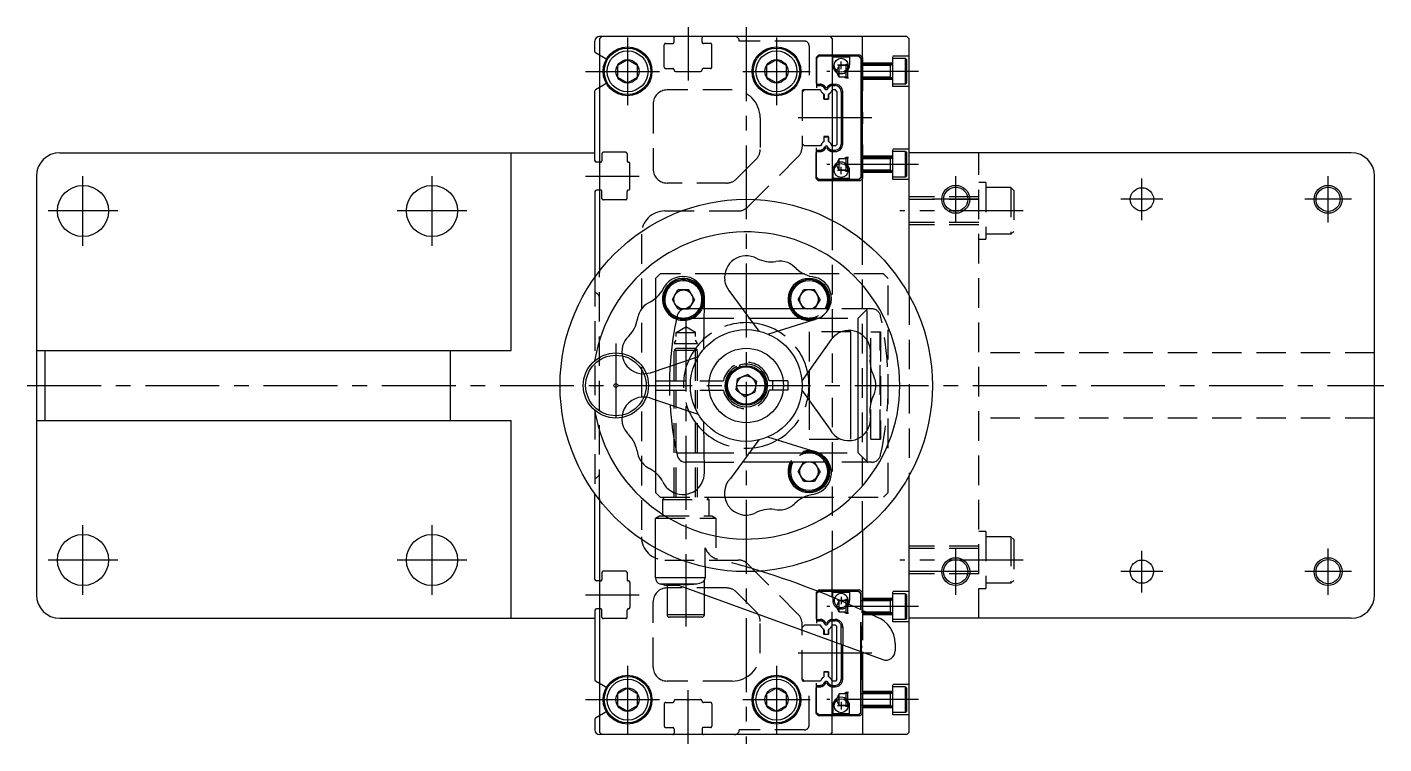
# Model space of a CAD drawing. Extents: x -2 to 500, y -8 to 543.
# Drawn here: x -2 to 289.5, y 388.9 to 542.9 of the extents above; entities that cross this region are included whole.
import ezdxf

# ---------------------------------------------------------------- set-up
doc = ezdxf.new("R2010")
doc.units = 0
doc.header["$LTSCALE"] = 0.5
doc.linetypes.add('CENTER', pattern=[50.8, 31.75, -6.35, 6.35, -6.35])
doc.linetypes.add('DASHED', pattern=[19.05, 12.7, -6.35])
for name, color, linetype in [('MSM_CENTER', 1, 'CENTER'), ('MSM_CONTINUOUS', 7, 'CONTINUOUS'), ('MSM_DASHED', 4, 'DASHED'), ('MSM_NARROW', 5, 'CONTINUOUS')]:
    doc.layers.add(name, color=color, linetype=linetype)

msp = doc.modelspace()

# ---------------------------------------------------------------- linework, layer by layer
at = {"layer": 'MSM_CENTER'}
for p, q in [((140, 542.93), (140, 531.43)), ((152.5, 542.93), (152.5, 388.93)), ((127, 540.68), (127, 526.18)), ((159, 540.68), (159, 526.18)), ((118, 533.43), (134.25, 533.43)), ((151.75, 533.43), (166.25, 533.43)), ((189.5, 533.43), (169.79, 533.43)), ((179.5, 523.43), (162.5, 523.43)), ((189.5, 513.43), (169.79, 513.43)), ((10, 495.93), (10, 510.93)), ((85, 495.93), (85, 510.93)), ((118, 510.93), (129.5, 510.93)), ((197.52, 500.93), (197.52, 510.93)), ((237.52, 501.43), (237.52, 510.43)), ((277.52, 500.93), (277.52, 510.93)), ((202.52, 505.93), (192.52, 505.93)), ((242.02, 505.93), (233.02, 505.93)), ((282.52, 505.93), (272.52, 505.93)), ((17.5, 503.43), (2.5, 503.43)), ((92.5, 503.43), (77.5, 503.43)), ((212, 503.43), (185.5, 503.43)), ((139.5, 480.52), (139.5, 414.13)), ((124.5, 474.93), (124.5, 456.93)), ((-2, 465.93), (289.5, 465.93)), ((10, 420.93), (10, 435.93)), ((85, 420.93), (85, 435.93)), ((197.51, 420.93), (197.51, 430.93)), ((237.52, 421.43), (237.52, 430.43)), ((277.52, 420.93), (277.52, 430.93)), ((17.5, 428.43), (2.5, 428.43)), ((92.5, 428.43), (77.5, 428.43)), ((212, 428.43), (185.5, 428.43)), ((202.51, 425.93), (192.51, 425.93)), ((242, 425.93), (233, 425.93)), ((282.52, 425.93), (272.52, 425.93)), ((118, 420.93), (129.5, 420.93)), ((189.5, 418.43), (169.79, 418.43)), ((179.5, 408.43), (162.5, 408.43)), ((127, 405.68), (127, 391.18)), ((159, 405.68), (159, 391.18)), ((140, 388.93), (140, 400.43)), ((118, 398.43), (134.25, 398.43)), ((151.75, 398.43), (166.25, 398.43)), ((189.5, 398.43), (169.79, 398.43))]:
    msp.add_line(p, q, dxfattribs=at)
at = {"layer": 'MSM_CONTINUOUS'}
for p, q in [((120, 537.64), (120, 539.93)), ((121.5, 540.93), (121, 540.93)), ((121.5, 540.93), (121, 540.43)), ((121, 540.43), (121, 490.21)), ((177.5, 540.93), (121.5, 540.93)), ((170.5, 540.93), (171, 540.43)), ((171, 540.43), (171, 501.39)), ((177.5, 497.15), (177.5, 540.93)), ((187, 540.93), (177.5, 540.93)), ((187.5, 540.43), (187, 540.93)), ((187.5, 485.29), (187.5, 540.43)), ((121, 536.89), (120.15, 537.38)), ((177, 536.93), (171, 536.93)), ((176.7, 536.73), (171, 536.73)), ((171.1, 536.68), (171, 536.68)), ((171.1, 534.73), (171.1, 536.68)), ((174.7, 536.48), (171.1, 536.48)), ((176.6, 536.68), (174.7, 536.68)), ((174.7, 536.68), (174.7, 534.73)), ((177.1, 536.18), (176.6, 536.68)), ((177.2, 536.23), (176.7, 536.73)), ((177.5, 536.43), (177, 536.93)), ((177.5, 536.43), (177.5, 529.23)), ((127, 535.93), (124.83, 534.68)), ((124.83, 534.68), (124.83, 532.18)), ((129.17, 534.68), (127, 535.93)), ((129.17, 532.18), (129.17, 534.68)), ((159, 535.93), (156.83, 534.68)), ((156.83, 534.68), (156.83, 532.18)), ((161.17, 534.68), (159, 535.93)), ((161.17, 532.18), (161.17, 534.68)), ((173.7, 534.73), (172.1, 534.73)), ((172.9, 533.93), (172.9, 535.53)), ((177.1, 536.18), (177.1, 510.68)), ((177.2, 536.23), (177.2, 510.63)), ((124.83, 532.18), (127, 530.93)), ((127, 530.93), (129.17, 532.18)), ((156.83, 532.18), (159, 530.93)), ((159, 530.93), (161.17, 532.18)), ((171.01, 530.66), (171.63, 530.66)), ((171.01, 530.66), (171.01, 530.36)), ((171.63, 530.36), (171.63, 530.66)), ((120, 514.23), (120, 529.21)), ((121, 529.96), (120.15, 529.47)), ((171.7, 529.43), (171, 529.43)), ((171.01, 530.36), (171.63, 530.36)), ((172, 529.13), (171.7, 529.43)), ((172, 529.13), (172, 517.73)), ((172.93, 529.06), (172.93, 517.8)), ((172.93, 529.06), (173.23, 529.06)), ((173.23, 517.8), (173.23, 529.06)), ((177.25, 528.83), (177.5, 529.23)), ((177.25, 528.83), (177.25, 518.03)), ((177.5, 524.63), (177.25, 525.03)), ((173.23, 523.43), (172.93, 523.43)), ((177.5, 522.23), (177.25, 521.83)), ((177.5, 524.63), (177.5, 522.23)), ((171.7, 517.43), (171, 517.43)), ((171.01, 516.5), (171.63, 516.5)), ((171.01, 516.2), (171.01, 516.5)), ((171.01, 516.2), (171.63, 516.2)), ((171.63, 516.5), (171.63, 516.2)), ((172, 517.73), (171.7, 517.43)), ((172.93, 517.8), (173.23, 517.8)), ((177.25, 518.03), (177.5, 517.63)), ((177.5, 517.63), (177.5, 510.43)), ((5, 515.93), (120.02, 515.93)), ((102, 473.43), (102, 515.93)), ((121, 513.93), (120.3, 513.93)), ((282.5, 515.93), (187.5, 515.93)), ((0, 510.93), (0, 420.93)), ((171.1, 510.18), (171, 510.18)), ((176.7, 510.13), (171, 510.13)), ((171.1, 512.13), (171.1, 510.18)), ((174.7, 510.38), (171.1, 510.38)), ((173.7, 512.13), (172.1, 512.13)), ((172.9, 511.33), (172.9, 512.93)), ((174.7, 510.18), (174.7, 512.13)), ((176.6, 510.18), (174.7, 510.18)), ((177.1, 510.68), (176.6, 510.18)), ((177.2, 510.63), (176.7, 510.13)), ((177.5, 510.43), (177, 509.93)), ((287.5, 420.93), (287.5, 510.93)), ((120, 507.63), (120, 489.25)), ((121, 507.93), (120.3, 507.93)), ((177, 509.93), (171, 509.93)), ((165.01, 489.93), (147.91, 489.93)), ((133, 484.66), (133, 469.04)), ((136.64, 484.43), (137.82, 486.47)), ((137.82, 482.39), (136.64, 484.43)), ((140.18, 486.47), (137.82, 486.47)), ((141.36, 484.43), (140.18, 486.47)), ((141.36, 484.43), (140.2, 482.43)), ((143.41, 473.77), (143.52, 484.08)), ((148.75, 486.34), (155.24, 477.61)), ((163.64, 484.43), (164.82, 486.47)), ((164.8, 482.43), (163.64, 484.43)), ((167.18, 486.47), (164.82, 486.47)), ((168.36, 484.43), (167.18, 486.47)), ((168.36, 484.43), (167.2, 482.43)), ((137.82, 482.39), (139.18, 482.39)), ((170.23, 482.43), (139.59, 482.43)), ((137.54, 480.43), (143.48, 480.43)), ((153.15, 480.43), (168.01, 480.43)), ((157.15, 476.99), (166.99, 480.07)), ((170.76, 475.8), (164.46, 466.93)), ((175, 454.43), (175, 477.43)), ((176.55, 454.59), (176.55, 477.25)), ((178.45, 456.26), (178.45, 475.67)), ((0, 473.43), (102, 473.43)), ((1.83, 473.43), (1.83, 458.43)), ((88.98, 458.43), (88.98, 473.43)), ((131.92, 468.67), (142.24, 472.15)), ((150.57, 469.72), (150.42, 470.03)), ((151.19, 469.97), (151.08, 470.3)), ((179.3, 462.26), (179.3, 469.78)), ((150.32, 465.03), (150.63, 467.36)), ((152.81, 468.26), (150.63, 467.36)), ((152.81, 468.26), (154.68, 466.83)), ((154.68, 466.83), (154.37, 464.49)), ((166, 469.1), (166, 462.76)), ((150.32, 465.03), (152.19, 463.59)), ((152.19, 463.59), (154.37, 464.49)), ((164.46, 464.93), (170.43, 456.52)), ((142.24, 459.71), (132.46, 463)), ((133, 462.82), (133, 447.13)), ((0, 458.43), (102, 458.43)), ((102, 415.93), (102, 458.43)), ((143.53, 447.21), (143.41, 458.09)), ((167.53, 451.61), (157.15, 454.86)), ((155.24, 454.25), (149.09, 445.96)), ((137.54, 451.43), (143.48, 451.43)), ((143.51, 449.43), (139.59, 449.43)), ((170.22, 449.43), (151.66, 449.43)), ((153.15, 451.43), (167.85, 451.43)), ((163.64, 447.43), (164.8, 449.43)), ((168.36, 447.43), (167.2, 449.43)), ((164.82, 445.39), (163.64, 447.43)), ((168.36, 447.43), (167.18, 445.39)), ((187.5, 391.43), (187.5, 446.56)), ((164.82, 445.39), (167.18, 445.39)), ((120, 424.23), (120, 442.61)), ((121, 441.55), (121, 391.43)), ((147.95, 441.93), (164.94, 441.93)), ((177.5, 434.7), (177.5, 417.59)), ((133, 424.57), (133, 431)), ((171, 420.44), (171, 430.46)), ((143.65, 427.15), (143.65, 424.57)), ((121, 423.93), (120.3, 423.93)), ((143.65, 424.57), (133, 424.57)), ((133.97, 423.31), (141.86, 423.31)), ((138.03, 422.99), (135.4, 422.99)), ((135.5, 423.31), (135.5, 416.63)), ((137.14, 423.31), (181.82, 407.05)), ((143.5, 416.63), (143.5, 424.07)), ((177, 421.93), (171, 421.93)), ((176.7, 421.73), (171, 421.73)), ((171.1, 421.68), (171, 421.68)), ((171.1, 420.4), (171.1, 421.68)), ((174.7, 421.48), (171.1, 421.48)), ((172.9, 420.53), (172.9, 418.93)), ((174.7, 421.68), (174.7, 419.73)), ((176.6, 421.68), (174.7, 421.68)), ((177.1, 421.18), (176.6, 421.68)), ((177.2, 421.23), (176.7, 421.73)), ((177.5, 421.43), (177, 421.93)), ((177.1, 417.78), (177.1, 421.18)), ((177.2, 417.73), (177.2, 421.23)), ((120, 417.63), (120, 402.64)), ((121, 417.93), (120.3, 417.93)), ((173.7, 419.73), (172.1, 419.73)), ((5, 415.93), (120, 415.93)), ((143.5, 416.63), (135.5, 416.63)), ((143, 416.13), (136, 416.13)), ((282.5, 415.93), (187.5, 415.93)), ((171, 391.43), (171, 410.98)), ((172, 402.73), (172, 410.62)), ((172.93, 410.28), (172.93, 402.8)), ((173.23, 408.43), (172.93, 408.43)), ((173.23, 402.8), (173.23, 410.17)), ((177.1, 395.68), (177.1, 408.76)), ((177.2, 395.63), (177.2, 408.73)), ((177.25, 403.03), (177.25, 408.71)), ((177.5, 408.62), (177.5, 390.93)), ((184.5, 410.51), (184.5, 408.93)), ((177.5, 407.23), (177.25, 406.83)), ((121, 401.89), (120.15, 402.38)), ((171.7, 402.43), (171, 402.43)), ((172, 402.73), (171.7, 402.43)), ((172.93, 402.8), (173.23, 402.8)), ((177.25, 403.03), (177.5, 402.63)), ((127, 400.93), (124.83, 399.68)), ((124.83, 399.68), (124.83, 397.18)), ((129.17, 399.68), (127, 400.93)), ((129.17, 397.18), (129.17, 399.68)), ((159, 400.93), (156.83, 399.68)), ((156.83, 399.68), (156.83, 397.18)), ((161.17, 399.68), (159, 400.93)), ((161.17, 397.18), (161.17, 399.68)), ((171.01, 401.5), (171.63, 401.5)), ((171.01, 401.2), (171.01, 401.5)), ((171.01, 401.2), (171.63, 401.2)), ((171.63, 401.5), (171.63, 401.2)), ((124.83, 397.18), (127, 395.93)), ((127, 395.93), (129.17, 397.18)), ((156.83, 397.18), (159, 395.93)), ((159, 395.93), (161.17, 397.18)), ((171.1, 397.13), (171.1, 395.18)), ((173.7, 397.13), (172.1, 397.13)), ((172.9, 397.93), (172.9, 396.33)), ((174.7, 395.18), (174.7, 397.13)), ((120, 394.21), (120, 391.93)), ((121, 394.96), (120.15, 394.47)), ((171.1, 395.18), (171, 395.18)), ((176.7, 395.13), (171, 395.13)), ((177, 394.93), (171, 394.93)), ((174.7, 395.38), (171.1, 395.38)), ((176.6, 395.18), (174.7, 395.18)), ((177.1, 395.68), (176.6, 395.18)), ((177.2, 395.63), (176.7, 395.13)), ((177.5, 395.43), (177, 394.93)), ((121, 391.43), (121.5, 390.93)), ((187, 390.93), (121, 390.93)), ((171, 391.43), (170.5, 390.93)), ((187.5, 391.43), (187, 390.93)), ((187.5, 391.43), (187, 390.93))]:
    msp.add_line(p, q, dxfattribs=at)
for centre, radius in [((127, 533.43), 5.25), ((127, 533.43), 5), ((127, 533.43), 4.4), ((159, 533.43), 5.25), ((159, 533.43), 5), ((159, 533.43), 4.4), ((127, 533.43), 2.5), ((159, 533.43), 2.5), ((172.9, 534.73), 1.5), ((172.9, 512.13), 1.5), ((10, 503.43), 5.5), ((85, 503.43), 5.5), ((197.52, 505.93), 2.59), ((237.52, 505.93), 2.5), ((277.52, 505.93), 2.59), ((152.5, 465.93), 40), ((139, 484.43), 2.04), ((152.5, 465.93), 12), ((124.5, 465.93), 7), ((124.5, 465.93), 6.5), ((152.5, 465.93), 8), ((152.5, 465.93), 4.25), ((152.5, 465.93), 4), ((152.5, 465.93), 2.04), ((124.5, 465.93), 0.415), ((10, 428.43), 5.5), ((85, 428.43), 5.5), ((197.51, 425.93), 2.59), ((277.52, 425.93), 2.59), ((237.5, 425.93), 2.5), ((127, 398.43), 5.25), ((127, 398.43), 5), ((127, 398.43), 4.4), ((159, 398.43), 5.25), ((159, 398.43), 5), ((159, 398.43), 4.4), ((127, 398.43), 2.5), ((159, 398.43), 2.5), ((172.9, 397.13), 1.5)]:
    msp.add_circle(centre, radius, dxfattribs=at)
for centre, radius, start, end in [((121, 539.93), 1, 90, 180), ((120.3, 537.64), 0.3, 180, 240), ((172.9, 534.73), 1.8, 180, 0), ((171.01, 529.36), 1.3, 90, 90.2346), ((171.63, 529.06), 1.6, 0.0008, 89.9992), ((120.3, 529.21), 0.3, 120, 180), ((171.01, 529.36), 1, 90, 90.3049), ((171.63, 529.06), 1.3, 0, 90), ((171.01, 517.5), 1, 269.6951, 270), ((171.01, 517.5), 1.3, 269.7654, 270), ((171.63, 517.8), 1.6, 270.0008, 359.9992), ((171.63, 517.8), 1.3, 270, 0), ((5, 510.93), 5, 90, 180), ((120.3, 514.23), 0.3, 180, 270), ((172.9, 512.13), 1.8, 0, 180), ((282.5, 510.93), 5, 0, 90), ((120.3, 507.63), 0.3, 90, 180), ((152.5, 465.93), 33, 189.2441, 170.7559), ((152.52, 489.11), 4.69, 61.0772, 187.519), ((157.8, 499.29), 6.78, 243.6368, 278.9144), ((159.59, 487.25), 5.39, 70.1982, 97.8377), ((159.37, 487.42), 5.31, 43.2648, 67.3944), ((168.03, 496.2), 7.02, 227.0224, 263.2423), ((128.51, 490.05), 7.02, 299.0224, 335.2423), ((139, 484.43), 4.5, 333.6122, 250.3739), ((139, 484.43), 4.25, 331.9275, 249.9237), ((138.89, 484.68), 4.68, 352.6289, 148.7806), ((139, 484.43), 4, 330, 249.43), ((153.9, 489.72), 6.16, 191.476, 213.2445), ((166, 484.43), 4.5, 333.6122, 206.3878), ((166, 484.43), 4.25, 331.9275, 208.0725), ((166, 484.43), 4, 330, 210), ((166.13, 484.67), 4.68, 280.6289, 76.7806), ((134.18, 479.1), 5.31, 115.2648, 139.3944), ((166, 484.43), 2.04, 281.6408, 258.3592), ((134.41, 479.25), 5.39, 142.1982, 169.8377), ((139.59, 480.43), 2, 90, 167.5131), ((122.41, 481.28), 6.78, 315.6368, 350.9144), ((205.06, 465.93), 69.06, 167.5131, 176.5456), ((152.5, 465.93), 13.5, 60.5561, 83.1895), ((130.46, 473.11), 4.69, 133.0772, 259.519), ((152.5, 465.93), 13.5, 132.2712, 155.2939), ((175.56, 471.94), 6.16, 119.476, 141.2445), ((174.55, 473.07), 4.69, 349.0772, 115.519), ((152.5, 465.93), 4.6, 116.9483, 107.9483), ((185.87, 471.2), 6.78, 171.6368, 206.9144), ((130.31, 474.62), 6.16, 263.476, 285.2445), ((152.5, 465.93), 13.5, 348.1727, 11.1326), ((174.97, 465.78), 5.39, 358.1982, 25.8377), ((175.06, 466.03), 5.31, 331.2648, 355.3944), ((130.46, 458.78), 4.68, 64.6289, 220.7806), ((205.06, 465.93), 69.06, 183.4544, 192.4869), ((186.09, 460.52), 7.02, 155.0224, 191.2423), ((152.5, 465.93), 13.5, 204.3241, 227.4383), ((174.54, 458.76), 4.68, 208.6289, 4.7806), ((122.15, 450.56), 7.02, 11.0224, 47.2423), ((134.31, 452.58), 5.31, 187.2648, 211.3944), ((152.5, 465.93), 13.5, 276.1727, 299.8273), ((134.24, 452.84), 5.39, 214.1982, 241.8377), ((139.59, 451.43), 2, 192.4869, 270), ((166, 447.43), 4.5, 153.6122, 26.3878), ((166, 447.43), 4.25, 151.9275, 28.0725), ((166, 447.43), 4, 150, 30), ((166, 447.43), 2.04, 101.6408, 78.3592), ((166.11, 447.16), 4.69, 277.0772, 43.519), ((165.35, 445.85), 6.16, 47.476, 69.2445), ((128.6, 442.05), 6.78, 27.6368, 62.9144), ((137.38, 447.5), 6.16, 335.476, 357.2445), ((138.86, 447.18), 4.69, 205.0772, 331.519), ((152.49, 442.75), 4.68, 136.6289, 292.7806), ((159.3, 444.51), 5.39, 286.1982, 313.8377), ((167.82, 435.82), 6.78, 99.6368, 134.9144), ((157.73, 432.31), 7.02, 83.0224, 119.2423), ((159.57, 444.5), 5.31, 259.2648, 283.3944), ((102.05, 254.17), 180, 64.1431, 72.717), ((120.3, 424.23), 0.3, 180, 270), ((134.3, 424.57), 1.3, 180, 255.4299), ((139.5, 444.57), 21.97, 255.4299, 259.2448), ((139.5, 444.57), 21.39, 263.6799, 276.3209), ((141.65, 426.15), 2.85, 274.14, 302.5928), ((142.63, 424.61), 1.03, 303.0029, 356.8656), ((5, 420.93), 5, 180, 270), ((172.9, 419.73), 1.5, 333.489, 160.1742), ((282.5, 420.93), 5, 270, 0), ((120.3, 417.63), 0.3, 90, 180), ((172.9, 419.73), 1.8, 333.959, 0), ((136, 416.63), 0.5, 180, 270), ((143, 416.63), 0.5, 270, 360), ((178.5, 410.51), 6, 0, 70), ((182.5, 408.93), 2, 250, 0), ((120.3, 402.64), 0.3, 180, 240), ((171.63, 402.8), 1.3, 270, 0), ((171.63, 402.8), 1.6, 270.0008, 359.9992), ((171.01, 402.5), 1, 269.6951, 270), ((171.01, 402.5), 1.3, 269.7654, 270), ((172.9, 397.13), 1.8, 0, 180), ((120.3, 394.21), 0.3, 120, 180), ((121, 391.93), 1, 180, 270)]:
    msp.add_arc(centre, radius, start, end, dxfattribs=at)
at = {"layer": 'MSM_DASHED'}
for p, q in [((135.2, 539.43), (136.7, 539.43)), ((137, 539.73), (137, 540.63)), ((143, 539.73), (143, 540.63)), ((144.8, 539.43), (143.3, 539.43)), ((165, 539.93), (151, 539.93)), ((122.67, 535.93), (121, 536.89)), ((134.9, 534.33), (134.9, 539.13)), ((145.1, 534.33), (145.1, 539.13)), ((166, 538.93), (166, 529.43)), ((168, 536.93), (167.5, 536.43)), ((167.5, 536.43), (167.5, 530.93)), ((168.1, 536.73), (167.6, 536.23)), ((168.1, 536.68), (167.6, 536.18)), ((171, 536.93), (168, 536.93)), ((171, 536.73), (168.1, 536.73)), ((171, 536.68), (168.1, 536.68)), ((169.3, 536.73), (169.3, 536.68)), ((170.1, 536.73), (170.1, 536.68)), ((187.5, 536.68), (184, 536.68)), ((184, 530.18), (184, 536.68)), ((135.2, 534.03), (136.7, 534.03)), ((144.8, 534.03), (143.3, 534.03)), ((167.6, 536.23), (167.6, 529.43)), ((172.5, 534.66), (171.79, 533.43)), ((183.53, 534.66), (172.5, 534.66)), ((172.5, 532.2), (172.5, 534.66)), ((174, 534.93), (173.53, 534.66)), ((174, 531.93), (174, 534.93)), ((184, 534.93), (174, 534.93)), ((174, 534.66), (174.27, 534.93)), ((174.27, 534.93), (174.27, 531.93)), ((184, 535.18), (177.5, 535.18)), ((184, 534.93), (183.53, 534.66)), ((183.53, 531.93), (183.53, 534.93)), ((186.7, 536.18), (184, 536.18)), ((186.7, 530.68), (186.7, 536.18)), ((186.7, 536.18), (187, 535.88)), ((187, 530.98), (187, 535.88)), ((122.67, 530.93), (121, 529.96)), ((137.3, 533.43), (142.7, 533.43)), ((167.5, 530.93), (167.6, 530.71)), ((167.6, 530.66), (168.39, 530.66)), ((168.39, 530.66), (168.39, 530.36)), ((172.5, 532.2), (171.79, 533.43)), ((183.53, 532.2), (172.5, 532.2)), ((174, 531.93), (173.53, 532.2)), ((174.27, 531.93), (174, 532.2)), ((184, 531.93), (174, 531.93)), ((184, 531.68), (177.5, 531.68)), ((184, 531.93), (183.53, 532.2)), ((186.7, 530.68), (184, 530.68)), ((187, 530.98), (186.7, 530.68)), ((149.5, 529.43), (135.5, 529.43)), ((165, 529.43), (164.5, 528.93)), ((164.5, 529.13), (164.5, 517.17)), ((168.44, 529.43), (164.8, 529.43)), ((167.6, 530.36), (168.39, 530.36)), ((168.65, 529.06), (168.44, 529.43)), ((169.2, 527.43), (169.2, 528.54)), ((169.2, 528.46), (169.25, 528.44)), ((169.25, 528.44), (169.25, 527.48)), ((169.52, 530.01), (169.26, 529.86)), ((169.26, 529.86), (169.35, 529.7)), ((169.61, 529.85), (169.35, 529.7)), ((169.52, 530.01), (169.61, 529.85)), ((169.61, 529.85), (169.62, 529.84)), ((169.61, 529.85), (169.61, 529.85)), ((169.62, 529.84), (169.61, 529.85)), ((169.88, 530.01), (169.79, 529.85)), ((169.79, 529.85), (170.05, 529.7)), ((169.79, 529.85), (169.79, 529.85)), ((169.88, 530.01), (170.14, 529.86)), ((170.05, 529.7), (170.14, 529.86)), ((170.2, 528.46), (170.15, 528.44)), ((170.15, 527.48), (170.15, 528.44)), ((170.2, 528.54), (170.2, 527.43)), ((170.96, 529.43), (170.75, 529.06)), ((171, 529.43), (170.96, 529.43)), ((187.5, 530.18), (184, 530.18)), ((132.5, 526.43), (132.5, 512.43)), ((170.2, 527.43), (169.2, 527.43)), ((169.25, 527.48), (170.15, 527.48)), ((155.5, 523.43), (155.5, 516.66)), ((170.2, 519.43), (169.2, 519.43)), ((169.2, 519.43), (169.2, 518.32)), ((169.25, 519.38), (170.15, 519.38)), ((169.25, 518.42), (169.25, 519.38)), ((170.15, 519.38), (170.15, 518.42)), ((170.2, 518.32), (170.2, 519.43)), ((126.6, 516.03), (121.8, 516.03)), ((165, 517.43), (164.5, 517.93)), ((168.44, 517.43), (165, 517.43)), ((167.5, 515.93), (167.6, 516.15)), ((167.6, 510.63), (167.6, 517.43)), ((167.6, 516.5), (168.39, 516.5)), ((167.6, 516.2), (168.39, 516.2)), ((168.39, 516.2), (168.39, 516.5)), ((168.65, 517.8), (168.44, 517.43)), ((169.2, 518.39), (169.25, 518.42)), ((169.26, 517), (169.35, 517.16)), ((169.52, 516.85), (169.26, 517)), ((169.61, 517.01), (169.35, 517.16)), ((169.52, 516.85), (169.61, 517)), ((169.61, 517), (169.62, 517.01)), ((169.61, 517.01), (169.61, 517)), ((169.62, 517.01), (169.61, 517.01)), ((169.79, 517.01), (170.05, 517.16)), ((169.88, 516.85), (169.79, 517.01)), ((169.79, 517.01), (169.79, 517.01)), ((169.88, 516.85), (170.14, 517)), ((170.05, 517.16), (170.14, 517)), ((170.2, 518.39), (170.15, 518.42)), ((170.96, 517.43), (170.75, 517.8)), ((171, 517.43), (170.96, 517.43)), ((187.5, 516.68), (184, 516.68)), ((184, 510.18), (184, 516.68)), ((186.7, 516.18), (184, 516.18)), ((186.7, 510.68), (186.7, 516.18)), ((186.7, 516.18), (187, 515.88)), ((121.2, 513.93), (121, 513.93)), ((121.5, 515.73), (121.5, 514.23)), ((126.9, 515.73), (126.9, 514.23)), ((127.5, 508.23), (127.5, 513.63)), ((154.62, 514.53), (150.39, 510.31)), ((152.88, 504.31), (163.62, 515.05)), ((167.5, 510.43), (167.5, 515.93)), ((172.5, 514.66), (171.79, 513.43)), ((172.5, 512.2), (171.79, 513.43)), ((183.53, 514.66), (172.5, 514.66)), ((172.5, 512.2), (172.5, 514.66)), ((174, 514.93), (173.53, 514.66)), ((174, 511.93), (174, 514.93)), ((184, 514.93), (174, 514.93)), ((174, 514.66), (174.27, 514.93)), ((174.27, 514.93), (174.27, 511.93)), ((184, 515.18), (177.5, 515.18)), ((184, 514.93), (183.53, 514.66)), ((183.53, 511.93), (183.53, 514.93)), ((187, 510.98), (187, 515.88)), ((202.5, 415.93), (202.5, 515.93)), ((168, 509.93), (167.5, 510.43)), ((168.1, 510.18), (167.6, 510.68)), ((168.1, 510.13), (167.6, 510.63)), ((171, 510.18), (168.1, 510.18)), ((171, 510.13), (168.1, 510.13)), ((169.3, 510.13), (169.3, 510.18)), ((170.1, 510.13), (170.1, 510.18)), ((183.53, 512.2), (172.5, 512.2)), ((174, 511.93), (173.53, 512.2)), ((174.27, 511.93), (174, 512.2)), ((184, 511.93), (174, 511.93)), ((184, 511.68), (177.5, 511.68)), ((184, 511.93), (183.53, 512.2)), ((186.7, 510.68), (184, 510.68)), ((187.5, 510.18), (184, 510.18)), ((187, 510.98), (186.7, 510.68)), ((121.2, 507.93), (121, 507.93)), ((121.5, 506.13), (121.5, 507.63)), ((126.9, 506.13), (126.9, 507.63)), ((148.27, 509.43), (135.5, 509.43)), ((171, 509.93), (168, 509.93)), ((203.98, 509.54), (202.48, 509.54)), ((203.98, 509.54), (203.98, 497.34)), ((209.38, 508.44), (203.98, 508.44)), ((209.38, 508.44), (209.38, 498.44)), ((209.38, 508.44), (209.98, 507.84)), ((209.98, 507.84), (209.98, 499.04)), ((126.6, 505.83), (121.8, 505.83)), ((202.48, 506.43), (187.5, 506.43)), ((202.48, 505.89), (187.5, 505.89)), ((135, 503.43), (150.76, 503.43)), ((171, 501.39), (171, 430.46)), ((202.48, 500.97), (187.5, 500.97)), ((202.48, 500.43), (187.5, 500.43)), ((209.38, 498.44), (209.98, 499.04)), ((130, 498.43), (130, 433.43)), ((177.5, 434.7), (177.5, 497.15)), ((202.48, 497.34), (203.98, 497.34)), ((209.38, 498.44), (203.98, 498.44)), ((121, 441.55), (121, 490.21)), ((134, 489.93), (133, 488.93)), ((147.91, 489.93), (134, 489.93)), ((182, 489.93), (165.01, 489.93)), ((183, 488.93), (182, 489.93)), ((120, 489.25), (120, 442.61)), ((133, 488.93), (133, 484.66)), ((183, 442.93), (183, 488.93)), ((187.5, 485.29), (187.5, 446.56)), ((139.18, 482.39), (140.18, 482.39)), ((179.41, 482.43), (139.59, 482.43)), ((140.2, 482.43), (140.18, 482.39)), ((178.45, 482.33), (176.55, 480.43)), ((178.45, 475.67), (178.45, 482.33)), ((137.43, 477.33), (139.5, 478.52)), ((141.57, 477.33), (139.5, 478.52)), ((143.48, 480.43), (153.15, 480.43)), ((168.01, 480.43), (176.55, 480.43)), ((176.55, 477.25), (176.55, 480.43)), ((137, 474.93), (137.43, 475.68)), ((137.43, 466.93), (137.43, 477.33)), ((137.43, 477.33), (141.57, 477.33)), ((141.57, 466.93), (141.57, 477.33)), ((142, 474.93), (141.57, 475.68)), ((166, 477.43), (166, 469.1)), ((175, 477.43), (166, 477.43)), ((179.3, 477.43), (181.33, 477.43)), ((179.3, 469.78), (179.3, 477.43)), ((181.25, 454.43), (181.25, 477.43)), ((181.33, 477.43), (181.33, 454.43)), ((137, 474.93), (142, 474.93)), ((137, 466.93), (137, 474.93)), ((137, 466.93), (137, 474.93)), ((137.43, 473.93), (137, 473.49)), ((137, 473.49), (142, 473.49)), ((137.43, 473.93), (141.57, 473.93)), ((141.57, 473.93), (142, 473.49)), ((142, 466.93), (142, 474.93)), ((142, 466.93), (142, 474.93)), ((287.5, 472.93), (202.5, 472.93)), ((133, 469.04), (133, 462.82)), ((133, 466.93), (147.6, 466.93)), ((161.42, 466.93), (157.4, 466.93)), ((158.2, 464.93), (158.2, 466.93)), ((161.42, 466.93), (161.42, 464.93)), ((133, 464.93), (147.6, 464.93)), ((137, 441.93), (137, 464.93)), ((137.43, 441.93), (137.43, 464.93)), ((141.57, 441.93), (141.57, 464.93)), ((142, 441.93), (142, 464.93)), ((161.42, 464.93), (157.4, 464.93)), ((166, 462.76), (166, 454.43)), ((179.3, 454.43), (179.3, 462.26)), ((287.5, 458.93), (202.5, 458.93)), ((178.45, 449.53), (178.45, 456.26)), ((166, 454.43), (175, 454.43)), ((176.55, 451.43), (176.55, 454.59)), ((179.3, 454.43), (181.33, 454.43)), ((143.48, 451.43), (153.15, 451.43)), ((143.51, 449.43), (151.66, 449.43)), ((167.85, 451.43), (176.55, 451.43)), ((179.41, 449.43), (170.22, 449.43)), ((176.55, 451.43), (178.45, 449.53)), ((133, 447.13), (133, 442.93)), ((134, 441.93), (133, 442.93)), ((134, 441.93), (147.95, 441.93)), ((135, 441.93), (134.5, 441.43)), ((134.5, 441.43), (144.5, 441.43)), ((134.5, 441.43), (134.5, 437.93)), ((144, 441.93), (144.5, 441.43)), ((144.5, 441.43), (144.5, 437.93)), ((164.94, 441.93), (182, 441.93)), ((182, 441.93), (183, 442.93)), ((133, 437.43), (133.87, 437.93)), ((133, 437.43), (146, 437.43)), ((133, 431), (133, 437.43)), ((133.87, 437.93), (145.13, 437.93)), ((145.13, 437.93), (146, 437.43)), ((146, 437.43), (146, 428.73)), ((203.98, 434.54), (202.48, 434.54)), ((203.98, 434.54), (203.98, 422.34)), ((202.48, 431.43), (187.5, 431.43)), ((209.38, 433.44), (203.98, 433.44)), ((209.38, 433.44), (209.38, 423.44)), ((209.38, 433.44), (209.98, 432.84)), ((209.98, 432.84), (209.98, 424.04)), ((143.65, 427.15), (143.65, 431.07)), ((202.48, 430.89), (187.5, 430.89)), ((121.5, 425.73), (121.5, 424.23)), ((126.6, 426.03), (121.8, 426.03)), ((126.9, 425.73), (126.9, 424.23)), ((135, 428.43), (150.76, 428.43)), ((152.88, 427.55), (163.62, 416.81)), ((202.48, 425.97), (187.5, 425.97)), ((121.2, 423.93), (121, 423.93)), ((127.5, 423.63), (127.5, 418.23)), ((202.48, 425.43), (187.5, 425.43)), ((209.38, 423.44), (203.98, 423.44)), ((209.38, 423.44), (209.98, 424.04)), ((148.27, 422.43), (135.5, 422.43)), ((154.62, 417.32), (150.39, 421.55)), ((168, 421.93), (167.5, 421.43)), ((167.5, 421.43), (167.5, 415.93)), ((168.1, 421.73), (167.6, 421.23)), ((168.1, 421.68), (167.6, 421.18)), ((167.6, 421.23), (167.6, 414.43)), ((171, 421.93), (168, 421.93)), ((171, 421.73), (168.1, 421.73)), ((171, 421.68), (168.1, 421.68)), ((169.3, 421.73), (169.3, 421.68)), ((170.1, 421.73), (170.1, 421.68)), ((171, 410.95), (171, 420.44)), ((171.1, 420.4), (171.1, 419.73)), ((174, 419.93), (173.53, 419.66)), ((174, 416.93), (174, 419.93)), ((184, 419.93), (174, 419.93)), ((174, 419.66), (174.27, 419.93)), ((174.27, 419.93), (174.27, 416.93)), ((184, 420.18), (177.5, 420.18)), ((184, 419.93), (183.53, 419.66)), ((183.53, 416.93), (183.53, 419.93)), ((187.5, 421.68), (184, 421.68)), ((184, 415.18), (184, 421.68)), ((186.7, 421.18), (184, 421.18)), ((186.7, 415.68), (186.7, 421.18)), ((186.7, 421.18), (187, 420.88)), ((187, 415.98), (187, 420.88)), ((202.48, 422.34), (203.98, 422.34)), ((121.2, 417.93), (121, 417.93)), ((121.5, 416.13), (121.5, 417.63)), ((126.9, 416.13), (126.9, 417.63)), ((132.5, 405.43), (132.5, 419.43)), ((172.5, 419.66), (171.79, 418.43)), ((172.5, 417.2), (171.79, 418.43)), ((183.53, 419.66), (172.5, 419.66)), ((172.5, 417.2), (172.5, 419.66)), ((183.53, 417.2), (172.5, 417.2)), ((174, 416.93), (173.53, 417.2)), ((174.27, 416.93), (174, 417.2)), ((184, 416.93), (174, 416.93)), ((177.1, 408.76), (177.1, 417.78)), ((177.2, 408.73), (177.2, 417.73)), ((177.5, 417.59), (177.5, 408.62)), ((184, 416.93), (183.53, 417.2)), ((126.6, 415.83), (121.8, 415.83)), ((155.5, 408.43), (155.5, 415.2)), ((164.5, 402.73), (164.5, 414.68)), ((165, 414.43), (164.5, 413.93)), ((168.44, 414.43), (165, 414.43)), ((167.5, 415.93), (167.6, 415.71)), ((167.6, 415.66), (168.39, 415.66)), ((167.6, 415.36), (168.39, 415.36)), ((168.39, 415.66), (168.39, 415.36)), ((168.65, 414.06), (168.44, 414.43)), ((169.52, 415.01), (169.26, 414.86)), ((169.26, 414.86), (169.35, 414.7)), ((169.61, 414.85), (169.35, 414.7)), ((169.52, 415.01), (169.61, 414.85)), ((169.61, 414.85), (169.62, 414.84)), ((169.61, 414.85), (169.61, 414.85)), ((169.62, 414.84), (169.61, 414.85)), ((169.88, 415.01), (169.79, 414.85)), ((169.79, 414.85), (170.05, 414.7)), ((169.79, 414.85), (169.79, 414.85)), ((169.88, 415.01), (170.14, 414.86)), ((170.05, 414.7), (170.14, 414.86)), ((170.96, 414.43), (170.75, 414.06)), ((171.7, 414.43), (170.96, 414.43)), ((171.01, 415.66), (171.63, 415.66)), ((171.01, 415.66), (171.01, 415.36)), ((171.01, 415.36), (171.63, 415.36)), ((171.63, 415.36), (171.63, 415.66)), ((172, 414.13), (171.7, 414.43)), ((172, 410.62), (172, 414.13)), ((172.93, 414.06), (173.23, 414.06)), ((172.93, 410.28), (172.93, 414.06)), ((173.23, 414.06), (173.23, 410.17)), ((177.25, 413.83), (177.5, 414.23)), ((184, 416.68), (177.5, 416.68)), ((186.7, 415.68), (184, 415.68)), ((187.5, 415.18), (184, 415.18)), ((187, 415.98), (186.7, 415.68)), ((169.2, 412.43), (169.2, 413.54)), ((169.2, 413.46), (169.25, 413.44)), ((170.2, 412.43), (169.2, 412.43)), ((169.25, 413.44), (169.25, 412.48)), ((169.25, 412.48), (170.15, 412.48)), ((170.2, 413.46), (170.15, 413.44)), ((170.15, 412.48), (170.15, 413.44)), ((170.2, 413.54), (170.2, 412.43)), ((177.25, 408.71), (177.25, 413.83)), ((177.5, 409.63), (177.25, 410.03)), ((149.5, 402.43), (135.5, 402.43)), ((165, 402.43), (164.5, 402.93)), ((168.44, 402.43), (164.8, 402.43)), ((166, 392.93), (166, 402.43)), ((167.6, 395.63), (167.6, 402.43)), ((168.65, 402.8), (168.44, 402.43)), ((170.2, 404.43), (169.2, 404.43)), ((169.2, 404.43), (169.2, 403.32)), ((169.2, 403.39), (169.25, 403.42)), ((169.25, 404.38), (170.15, 404.38)), ((169.25, 403.42), (169.25, 404.38)), ((170.15, 404.38), (170.15, 403.42)), ((170.2, 403.39), (170.15, 403.42)), ((170.2, 403.32), (170.2, 404.43)), ((170.96, 402.43), (170.75, 402.8)), ((171, 402.43), (170.96, 402.43)), ((122.67, 400.93), (121, 401.89)), ((167.5, 400.93), (167.6, 401.15)), ((167.5, 395.43), (167.5, 400.93)), ((167.6, 401.5), (168.39, 401.5)), ((167.6, 401.2), (168.39, 401.2)), ((168.39, 401.2), (168.39, 401.5)), ((169.26, 402), (169.35, 402.16)), ((169.52, 401.85), (169.26, 402)), ((169.61, 402.01), (169.35, 402.16)), ((169.52, 401.85), (169.61, 402)), ((169.61, 402), (169.62, 402.01)), ((169.61, 402.01), (169.61, 402)), ((169.62, 402.01), (169.61, 402.01)), ((169.79, 402.01), (170.05, 402.16)), ((169.88, 401.85), (169.79, 402.01)), ((169.79, 402.01), (169.79, 402.01)), ((169.88, 401.85), (170.14, 402)), ((170.05, 402.16), (170.14, 402)), ((172.5, 399.66), (171.79, 398.43)), ((183.53, 399.66), (172.5, 399.66)), ((172.5, 397.2), (172.5, 399.66)), ((174, 399.93), (173.53, 399.66)), ((174, 396.93), (174, 399.93)), ((184, 399.93), (174, 399.93)), ((174, 399.66), (174.27, 399.93)), ((174.27, 399.93), (174.27, 396.93)), ((184, 400.18), (177.5, 400.18)), ((184, 399.93), (183.53, 399.66)), ((183.53, 396.93), (183.53, 399.93)), ((187.5, 401.68), (184, 401.68)), ((184, 395.18), (184, 401.68)), ((186.7, 401.18), (184, 401.18)), ((186.7, 395.68), (186.7, 401.18)), ((186.7, 401.18), (187, 400.88)), ((187, 395.98), (187, 400.88)), ((134.9, 397.53), (134.9, 392.73)), ((135.2, 397.83), (136.7, 397.83)), ((137.3, 398.43), (142.7, 398.43)), ((144.8, 397.83), (143.3, 397.83)), ((145.1, 397.53), (145.1, 392.73)), ((172.5, 397.2), (171.79, 398.43)), ((183.53, 397.2), (172.5, 397.2)), ((174, 396.93), (173.53, 397.2)), ((174.27, 396.93), (174, 397.2)), ((184, 396.93), (174, 396.93)), ((184, 396.68), (177.5, 396.68)), ((184, 396.93), (183.53, 397.2)), ((122.67, 395.93), (121, 394.96)), ((168, 394.93), (167.5, 395.43)), ((168.1, 395.18), (167.6, 395.68)), ((168.1, 395.13), (167.6, 395.63)), ((171, 394.93), (168, 394.93)), ((171, 395.18), (168.1, 395.18)), ((171, 395.13), (168.1, 395.13)), ((169.3, 395.13), (169.3, 395.18)), ((170.1, 395.13), (170.1, 395.18)), ((186.7, 395.68), (184, 395.68)), ((187.5, 395.18), (184, 395.18)), ((187, 395.98), (186.7, 395.68)), ((135.2, 392.43), (136.7, 392.43)), ((137, 392.13), (137, 391.23)), ((143, 392.13), (143, 391.23)), ((144.8, 392.43), (143.3, 392.43)), ((165, 391.93), (151, 391.93))]:
    msp.add_line(p, q, dxfattribs=at)
for centre, radius, start, end in [((135.2, 539.13), 0.3, 90, 180), ((136.7, 540.63), 0.3, 0, 90), ((136.7, 539.73), 0.3, 270, 0), ((143.3, 540.63), 0.3, 90, 180), ((143.3, 539.73), 0.3, 180, 270), ((144.8, 539.13), 0.3, 0, 90), ((150, 539.93), 1, 0, 90), ((165, 538.93), 1, 0, 90), ((135.2, 534.33), 0.3, 180, 270), ((136.7, 533.73), 0.3, 0, 90), ((137.3, 533.73), 0.3, 180, 270), ((142.7, 533.73), 0.3, 270, 0), ((143.3, 533.73), 0.3, 90, 180), ((144.8, 534.33), 0.3, 270, 0), ((168.39, 529.36), 1.3, 30, 90), ((171.01, 529.36), 1.3, 90.2346, 150), ((135.5, 526.43), 3, 90, 180), ((149.5, 523.43), 6, 0, 90), ((164.8, 529.13), 0.3, 90, 180), ((168.39, 529.36), 1, 30, 90), ((169.79, 529.72), 1.32, 210, 243.402), ((169.7, 529.9), 0.4, 210, 330), ((171.01, 529.36), 1, 90.3049, 150), ((169.61, 529.72), 1.32, 296.598, 330), ((121.8, 515.73), 0.3, 90, 180), ((126.6, 515.73), 0.3, 0, 90), ((152.5, 516.66), 3, 315, 0), ((161.5, 517.17), 3, 315, 0), ((168.39, 517.5), 1, 270, 330), ((168.39, 517.5), 1.3, 270, 330), ((169.79, 517.14), 1.32, 116.598, 150), ((169.7, 516.96), 0.4, 30, 150), ((171.01, 517.5), 1.3, 210, 269.7654), ((171.01, 517.5), 1, 210, 269.6951), ((169.61, 517.14), 1.32, 30, 63.402), ((121.2, 514.23), 0.3, 270, 0), ((127.2, 514.23), 0.3, 180, 270), ((127.2, 513.63), 0.3, 0, 90), ((135.5, 512.43), 3, 180, 270), ((148.27, 512.43), 3, 270, 315), ((121.2, 507.63), 0.3, 0, 90), ((127.2, 507.63), 0.3, 90, 180), ((127.2, 508.23), 0.3, 270, 0), ((121.8, 506.13), 0.3, 180, 270), ((126.6, 506.13), 0.3, 270, 0), ((150.76, 506.43), 3, 270, 315), ((135, 498.43), 5, 90, 180), ((119.7, 484.63), 1.3, 0, 76.6576), ((139, 484.43), 4.5, 250.3739, 333.6122), ((139, 484.43), 4.25, 249.9237, 331.9275), ((139, 484.43), 4, 249.43, 330), ((166, 484.43), 4.5, 206.3878, 333.6122), ((166, 484.43), 4.25, 208.0725, 331.9275), ((166, 484.43), 4, 210, 330), ((178.67, 482.14), 0.289, 93.3093, 138.7511), ((179.41, 480.43), 2, 12.4869, 90), ((152.5, 465.93), 13.5, 83.1895, 132.2712), ((113.94, 465.93), 69.06, 347.5131, 12.4869), ((152.5, 465.93), 13.5, 11.1326, 60.5561), ((205.06, 465.93), 69.06, 176.5456, 183.4544), ((152.5, 465.93), 13.5, 155.2939, 204.3241), ((152.5, 465.93), 5, 11.537, 168.463), ((152.5, 465.93), 5, 191.537, 348.463), ((152.5, 465.93), 13.5, 299.8273, 348.1727), ((152.5, 465.93), 13.5, 227.4383, 276.1727), ((166, 447.43), 4.5, 26.3878, 153.6122), ((166, 447.43), 4.25, 28.0725, 151.9275), ((166, 447.43), 4, 30, 150), ((178.67, 449.72), 0.289, 221.2489, 266.6907), ((179.41, 451.43), 2, 270, 347.5131), ((119.7, 447.23), 1.3, 283.3424, 0), ((135, 433.43), 5, 180, 270), ((147.4, 432.47), 4, 200.5, 250), ((102.05, 254.17), 180, 72.717, 75.8569), ((121.8, 425.73), 0.3, 90, 180), ((126.6, 425.73), 0.3, 0, 90), ((150.76, 425.43), 3, 45, 90), ((121.2, 424.23), 0.3, 270, 0), ((127.2, 424.23), 0.3, 180, 270), ((127.2, 423.63), 0.3, 0, 90), ((135.5, 419.43), 3, 90, 180), ((148.27, 419.43), 3, 45, 90), ((172.9, 419.73), 1.5, 160.1742, 333.489), ((121.2, 417.63), 0.3, 0, 90), ((127.2, 417.63), 0.3, 90, 180), ((127.2, 418.23), 0.3, 270, 0), ((152.5, 415.2), 3, 0, 45), ((172.9, 419.73), 1.8, 180, 333.959), ((121.8, 416.13), 0.3, 180, 270), ((126.6, 416.13), 0.3, 270, 0), ((161.5, 414.68), 3, 0, 45), ((168.39, 414.36), 1.3, 30, 90), ((168.39, 414.36), 1, 30, 90), ((169.79, 414.72), 1.32, 210, 243.402), ((169.7, 414.9), 0.4, 210, 330), ((171.01, 414.36), 1.3, 90, 150), ((171.01, 414.36), 1, 90, 150), ((169.61, 414.72), 1.32, 296.598, 330), ((171.63, 414.06), 1.6, 0.0008, 89.9992), ((171.63, 414.06), 1.3, 0, 90), ((149.5, 408.43), 6, 270, 0), ((135.5, 405.43), 3, 180, 270), ((164.8, 402.73), 0.3, 180, 270), ((169.79, 402.14), 1.32, 116.598, 150), ((169.7, 401.96), 0.4, 30, 150), ((169.61, 402.14), 1.32, 30, 63.402), ((168.39, 402.5), 1, 270, 330), ((168.39, 402.5), 1.3, 270, 330), ((171.01, 402.5), 1.3, 210, 269.7654), ((171.01, 402.5), 1, 210, 269.6951), ((135.2, 397.53), 0.3, 90, 180), ((136.7, 398.13), 0.3, 270, 0), ((137.3, 398.13), 0.3, 90, 180), ((142.7, 398.13), 0.3, 0, 90), ((143.3, 398.13), 0.3, 180, 270), ((144.8, 397.53), 0.3, 0, 90), ((135.2, 392.73), 0.3, 180, 270), ((136.7, 392.13), 0.3, 0, 90), ((136.7, 391.23), 0.3, 270, 0), ((143.3, 392.13), 0.3, 90, 180), ((143.3, 391.23), 0.3, 180, 270), ((144.8, 392.73), 0.3, 270, 0), ((150, 391.93), 1, 270, 0), ((165, 392.93), 1, 270, 0)]:
    msp.add_arc(centre, radius, start, end, dxfattribs=at)
at = {"layer": 'MSM_NARROW'}
for centre in [(197.52, 505.93), (277.52, 505.93), (197.51, 425.93), (277.52, 425.93)]:
    msp.add_circle(centre, 3, dxfattribs=at)

doc.saveas('drawing.dxf')
